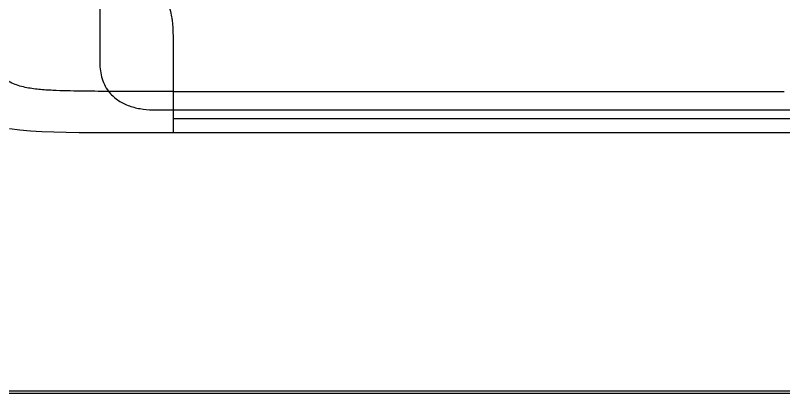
# Model space of a CAD drawing. Header units: millimetres. Extents: x -73584 to -37571, y -61249 to -50748.
# Drawn here: x -54093.7 to -54034.3, y -59275.8 to -59246.5 of the extents above; entities that cross this region are included whole.
import ezdxf

# ---------------------------------------------------------------- set-up
doc = ezdxf.new("R2010")
doc.units = ezdxf.units.MM
doc.header["$LTSCALE"] = 200
doc.layers.add('DIM', color=3, linetype='Continuous')

# ---------------------------------------------------------------- blocks, each defined once
blk = doc.blocks.new('12586')
at = {"color": 7, "linetype": 'Continuous'}
for p, q in [((-40174.589, -54919.29), (-40174.589, -54923.696)), ((-40168.898, -54929.222), (-40168.898, -54926.049)), ((-40168.898, -54926.049), (-40121.664, -54926.049)), ((-40170.497, -54927.465), (-40168.898, -54927.463)), ((-40168.898, -54927.464), (-40074.431, -54927.465)), ((-40168.898, -54928.15), (-40074.431, -54928.15)), ((-40168.898, -54929.222), (-40074.431, -54929.222))]:
    blk.add_line(p, q, dxfattribs=at)
for points in [[(-40181.564, -54928.901), (-40180.77, -54929.01), (-40179.939, -54929.087), (-40179.067, -54929.141), (-40178.152, -54929.177), (-40177.192, -54929.199), (-40176.182, -54929.211), (-40175.115, -54929.217), (-40173.985, -54929.218), (-40172.789, -54929.218), (-40171.507, -54929.218), (-40170.131, -54929.219), (-40168.898, -54929.222)], [(-40174.589, -54919.29), (-40174.589, -54919.294), (-40174.588, -54919.356), (-40174.589, -54919.495), (-40174.589, -54919.7), (-40174.589, -54919.959), (-40174.589, -54920.258), (-40174.589, -54920.582), (-40174.59, -54920.928), (-40174.589, -54921.291), (-40174.59, -54921.668), (-40174.589, -54922.057), (-40174.589, -54922.458), (-40174.589, -54922.867), (-40174.59, -54923.282), (-40174.589, -54923.696)]]:
    blk.add_lwpolyline(points, dxfattribs=at)
for points, knots in [([(-40173.907, -54926.043), (-40174.264, -54926.042), (-40174.983, -54926.038), (-40176.061, -54926.027), (-40177.143, -54926.007), (-40178.224, -54925.972), (-40179.302, -54925.905), (-40180.196, -54925.783), (-40180.893, -54925.6), (-40181.398, -54925.407), (-40181.872, -54925.142), (-40182.282, -54924.788), (-40182.622, -54924.369), (-40182.9, -54923.91), (-40183.119, -54923.425), (-40183.342, -54922.752), (-40183.514, -54921.877), (-40183.622, -54920.809), (-40183.682, -54919.731), (-40183.717, -54918.65), (-40183.738, -54917.569), (-40183.749, -54916.488), (-40183.752, -54915.406), (-40183.753, -54914.505), (-40183.75, -54913.785), (-40183.749, -54913.245), (-40183.73, -54912.705), (-40183.665, -54912.17), (-40183.535, -54911.647), (-40183.328, -54911.147), (-40183.044, -54910.685), (-40182.618, -54910.104), (-40182.068, -54909.389), (-40181.54, -54908.659), (-40181.143, -54908.058), (-40180.765, -54907.445), (-40180.317, -54906.661), (-40179.9, -54905.86), (-40179.589, -54905.209), (-40179.293, -54904.553), (-40179.037, -54903.878), (-40178.886, -54903.267), (-40178.826, -54902.912), (-40178.787, -54902.555), (-40178.771, -54902.106), (-40178.774, -54901.566), (-40178.773, -54901.024), (-40178.773, -54900.663), (-40178.773, -54900.483)], [0, 0, 0, 0, 0.031071, 0.062409, 0.09375, 0.125084, 0.156444, 0.187635, 0.203244, 0.218953, 0.234579, 0.250142, 0.265746, 0.281253, 0.296631, 0.31197, 0.342748, 0.37387, 0.405227, 0.436551, 0.467852, 0.499193, 0.53056, 0.561861, 0.577491, 0.593148, 0.608791, 0.624388, 0.639958, 0.655507, 0.671171, 0.686929, 0.718158, 0.749534, 0.765195, 0.780797, 0.812136, 0.843592, 0.859268, 0.874883, 0.906112, 0.921777, 0.929584, 0.93737, 0.952948, 0.968605, 0.984314, 1, 1, 1, 1]), ([(-40168.898, -54926.049), (-40168.898, -54925.546), (-40168.898, -54924.568), (-40168.898, -54923.384), (-40168.898, -54922.519), (-40168.897, -54921.964), (-40168.901, -54921.471), (-40168.917, -54921.033), (-40168.951, -54920.645), (-40169.015, -54920.208), (-40169.103, -54919.827), (-40169.201, -54919.507), (-40169.265, -54919.321), (-40169.307, -54919.209), (-40169.329, -54919.155)], [0, 0, 0, 0, 0.217234, 0.422138, 0.511468, 0.591099, 0.661727, 0.724365, 0.780173, 0.830194, 0.91496, 0.948533, 0.974733, 1, 1, 1, 1]), ([(-40174.589, -54923.696), (-40174.591, -54923.896), (-40174.569, -54924.305), (-40174.465, -54924.918), (-40174.252, -54925.514), (-40174.034, -54925.877), (-40173.907, -54926.043)], [0, 0, 0, 0, 0.240767, 0.492943, 0.748558, 1, 1, 1, 1]), ([(-40173.907, -54926.043), (-40173.81, -54926.168), (-40173.602, -54926.404), (-40173.237, -54926.701), (-40172.835, -54926.941), (-40172.256, -54927.198), (-40171.474, -54927.408), (-40170.825, -54927.466), (-40170.497, -54927.465)], [0, 0, 0, 0, 0.124033, 0.246202, 0.368109, 0.491067, 0.742718, 1, 1, 1, 1]), ([(-40168.898, -54926.049), (-40169.315, -54926.049), (-40170.984, -54926.049), (-40172.654, -54926.048), (-40173.907, -54926.043)], [0, 0, 0, 0, 0.249608, 1, 1, 1, 1])]:
    blk.add_open_spline(points, degree=3, knots=knots, dxfattribs=at)
blk = doc.blocks.new('23-D1020-B_EXTRUSION-MAIN-BODY_BASESTAND-0_5m_Absen-PL__363', base_point=(418.75, -61.98))
at = {"color": 7, "linetype": 'Continuous'}
for p, q in [((434.257, -61.78), (873.608, -61.78)), ((434.174, -61.98), (873.608, -61.98))]:
    blk.add_line(p, q, dxfattribs=at)
blk = doc.blocks.new('Top1', base_point=(668.75, -75.52))
blk.add_blockref('23-D1020-B_EXTRUSION-MAIN-BODY_BASESTAND-0_5m_Absen-PL__363', (418.75, -61.98))
blk = doc.blocks.new('*U1115')
at = {"xscale": -1, "rotation": 359.9999999999976}
blk.add_blockref('Top1', (0, -53.713), dxfattribs=at)
at = {"layer": 'DIM', "color": 0}
blk.add_blockref('12586', (40121.647, 54909.248), dxfattribs=at)
blk = doc.blocks.new('*U1116')
at = {"layer": 'DIM', "color": 0, "linetype": 'ByBlock', "lineweight": -2, "transparency": 16777216}
blk.add_blockref('*U1115', (500, 0), dxfattribs=at)

msp = doc.modelspace()

# ---------------------------------------------------------------- block references
at = {"layer": 'DIM', "color": 0}
msp.add_blockref('*U1116', (-54534.278, -59235.614), dxfattribs=at)

doc.saveas('drawing.dxf')
